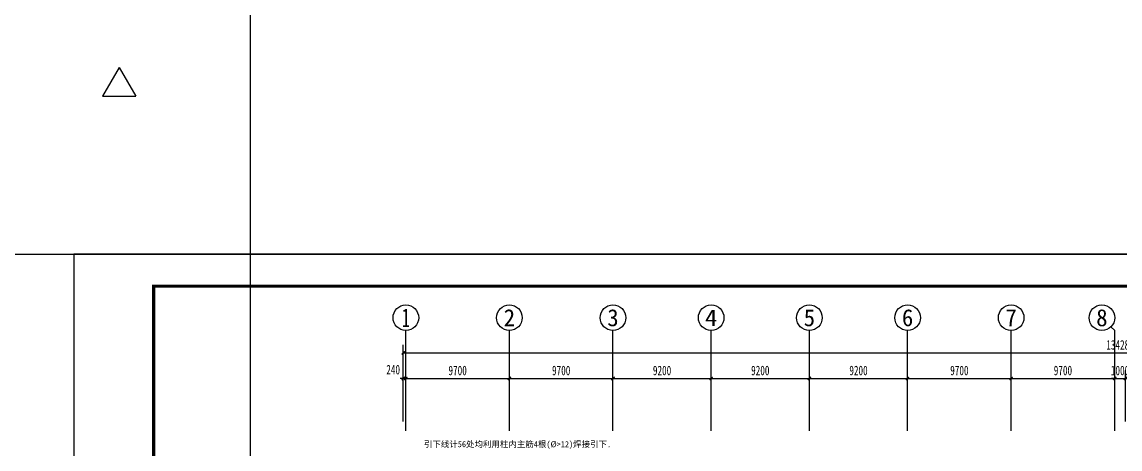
# Model space of a CAD drawing. Header units: millimetres. Extents: x -633009578 to 5705885, y -633235091 to 2571734.
# Drawn here: x 3751059 to 3853920, y 1994937 to 2035000 of the extents above; entities that cross this region are included whole.
import ezdxf
from ezdxf.enums import TextEntityAlignment as Align

# ---------------------------------------------------------------- set-up
doc = ezdxf.new("R2010")
doc.units = ezdxf.units.MM
doc.header["$LTSCALE"] = 1000
doc.header["$MEASUREMENT"] = 0
doc.layers.get('0').update_dxf_attribs({"color": 9})
for name, color, linetype in [('3T_WOOD', 21, 'Continuous'), ('AXIS_TEXT', 7, 'Continuous'), ('C-AXIS(轴号)', 3, 'Continuous'), ('DIM_MODI', 6, 'Continuous'), ('电-强电平面-设备', 4, 'Continuous'), ('设备-箱柜', 3, 'Continuous'), ('院图签、封面151013$0$PUB_TITLE', 153, 'Continuous'), ('院图签、封面151013$0$图签文字', 4, 'Continuous')]:
    doc.layers.add(name, color=color, linetype=linetype)
doc.styles.add('_TCH_AXIS', font='simhei.ttf', dxfattribs={"bigfont": 'GBCBIG'})
doc.styles.add('_TCH_DIM_T3', font='simhei.ttf', dxfattribs={"width": 0.707, "bigfont": 'GBCBIG'})
doc.styles.add('COMPLEX', font='simhei.ttf')
doc.styles.add('宋', font='simhei.ttf', dxfattribs={"width": 0.8})
doc.styles.add('院图签、封面151013$0$-宋体', font='simhei.ttf', dxfattribs={"width": 0.8})
doc.dimstyles.new('_TCH_ARCH&&300', dxfattribs={"dimtxt": 892.5, "dimasz": 300, "dimexe": 750, "dimexo": 900, "dimgap": 300, "dimtad": 1, "dimdec": 0, "dimzin": 0, "dimdsep": 46, "dimtxsty": '_TCH_DIM_T3', "dimblk": 'ARCHTICK', "dimcen": 0.09, "dimclrt": 7, "dimazin": 2, "dimtfac": 1, "dimtdec": 0, "dimtix": 1, "dimtmove": 2, "dimatfit": 3, "dimfxl": 1, "dimtolj": 1, "dimtzin": 0, "dimarcsym": 0})

# ---------------------------------------------------------------- blocks, each defined once
blk = doc.blocks.new('_ArchTick')
at = {"color": 0, "linetype": 'ByBlock', "const_width": 0.4}
blk.add_lwpolyline([(-0.5, -0.5), (0.5, 0.5)], dxfattribs=at)
blk = doc.blocks.new('*D89')
at = {"layer": 'C-AXIS(轴号)', "color": 0, "lineweight": -2, "transparency": 16777216}
for p, q in [((1121701, 1119332), (1121401, 1119332)), ((1121701, 1115312), (1121701, 1120082)), ((1121701, 1119332), (1121941, 1119332)), ((1121941, 1115312), (1121941, 1120082)), ((1121941, 1119332), (1122241, 1119332))]:
    blk.add_line(p, q, dxfattribs=at)
at = {"layer": 'Defpoints', "color": 0, "transparency": 16777216}
for p in [(1121941, 1119332), (1121701, 1114412), (1121941, 1114412)]:
    blk.add_point(p, dxfattribs=at)
at = {"layer": 'C-AXIS(轴号)', "color": 0, "linetype": 'ByBlock', "lineweight": -2, "transparency": 16777216, "xscale": 300, "yscale": 300, "zscale": 300}
blk.add_blockref('_ArchTick', (1121701, 1119332), dxfattribs=at)
at = {"layer": 'C-AXIS(轴号)', "color": 0, "linetype": 'ByBlock', "lineweight": -2, "transparency": 16777216, "xscale": 300, "yscale": 300, "zscale": 300, "rotation": 180}
blk.add_blockref('_ArchTick', (1121941, 1119332), dxfattribs=at)
at = {"layer": 'C-AXIS(轴号)', "color": 7, "transparency": 16777216, "insert": (1120753, 1120157), "char_height": 892.5, "attachment_point": 5, "style": '_TCH_DIM_T3'}
blk.add_mtext('\\A1;240', dxfattribs=at)
blk = doc.blocks.new('*D90')
at = {"layer": 'C-AXIS(轴号)', "color": 0, "lineweight": -2, "transparency": 16777216}
for p, q in [((1121941, 1115312), (1121941, 1120082)), ((1121941, 1119332), (1131641, 1119332)), ((1131641, 1115312), (1131641, 1120082))]:
    blk.add_line(p, q, dxfattribs=at)
at = {"layer": 'Defpoints', "color": 0, "transparency": 16777216}
for p in [(1131641, 1119332), (1121941, 1114412), (1131641, 1114412)]:
    blk.add_point(p, dxfattribs=at)
at = {"layer": 'C-AXIS(轴号)', "color": 0, "linetype": 'ByBlock', "lineweight": -2, "transparency": 16777216, "xscale": 300, "yscale": 300, "zscale": 300, "rotation": 180}
blk.add_blockref('_ArchTick', (1121941, 1119332), dxfattribs=at)
at = {"layer": 'C-AXIS(轴号)', "color": 0, "linetype": 'ByBlock', "lineweight": -2, "transparency": 16777216, "xscale": 300, "yscale": 300, "zscale": 300}
blk.add_blockref('_ArchTick', (1131641, 1119332), dxfattribs=at)
at = {"layer": 'C-AXIS(轴号)', "color": 7, "transparency": 16777216, "insert": (1126791, 1120078), "char_height": 892.5, "attachment_point": 5, "style": '_TCH_DIM_T3'}
blk.add_mtext('\\A1;9700', dxfattribs=at)
blk = doc.blocks.new('*D91')
at = {"layer": 'C-AXIS(轴号)', "color": 0, "lineweight": -2, "transparency": 16777216}
for p, q in [((1131641, 1115312), (1131641, 1120082)), ((1131641, 1119332), (1141341, 1119332)), ((1141341, 1115312), (1141341, 1120082))]:
    blk.add_line(p, q, dxfattribs=at)
at = {"layer": 'Defpoints', "color": 0, "transparency": 16777216}
for p in [(1141341, 1119332), (1131641, 1114412), (1141341, 1114412)]:
    blk.add_point(p, dxfattribs=at)
at = {"layer": 'C-AXIS(轴号)', "color": 0, "linetype": 'ByBlock', "lineweight": -2, "transparency": 16777216, "xscale": 300, "yscale": 300, "zscale": 300, "rotation": 180}
blk.add_blockref('_ArchTick', (1131641, 1119332), dxfattribs=at)
at = {"layer": 'C-AXIS(轴号)', "color": 0, "linetype": 'ByBlock', "lineweight": -2, "transparency": 16777216, "xscale": 300, "yscale": 300, "zscale": 300}
blk.add_blockref('_ArchTick', (1141341, 1119332), dxfattribs=at)
at = {"layer": 'C-AXIS(轴号)', "color": 7, "transparency": 16777216, "insert": (1136491, 1120078), "char_height": 892.5, "attachment_point": 5, "style": '_TCH_DIM_T3'}
blk.add_mtext('\\A1;9700', dxfattribs=at)
blk = doc.blocks.new('*D92')
at = {"layer": 'C-AXIS(轴号)', "color": 0, "lineweight": -2, "transparency": 16777216}
for p, q in [((1141341, 1115312), (1141341, 1120082)), ((1141341, 1119332), (1150541, 1119332)), ((1150541, 1115312), (1150541, 1120082))]:
    blk.add_line(p, q, dxfattribs=at)
at = {"layer": 'Defpoints', "color": 0, "transparency": 16777216}
for p in [(1150541, 1119332), (1141341, 1114412), (1150541, 1114412)]:
    blk.add_point(p, dxfattribs=at)
at = {"layer": 'C-AXIS(轴号)', "color": 0, "linetype": 'ByBlock', "lineweight": -2, "transparency": 16777216, "xscale": 300, "yscale": 300, "zscale": 300, "rotation": 180}
blk.add_blockref('_ArchTick', (1141341, 1119332), dxfattribs=at)
at = {"layer": 'C-AXIS(轴号)', "color": 0, "linetype": 'ByBlock', "lineweight": -2, "transparency": 16777216, "xscale": 300, "yscale": 300, "zscale": 300}
blk.add_blockref('_ArchTick', (1150541, 1119332), dxfattribs=at)
at = {"layer": 'C-AXIS(轴号)', "color": 7, "transparency": 16777216, "insert": (1145941, 1120078), "char_height": 892.5, "attachment_point": 5, "style": '_TCH_DIM_T3'}
blk.add_mtext('\\A1;9200', dxfattribs=at)
blk = doc.blocks.new('*D93')
at = {"layer": 'C-AXIS(轴号)', "color": 0, "lineweight": -2, "transparency": 16777216}
for p, q in [((1150541, 1115312), (1150541, 1120082)), ((1150541, 1119332), (1159741, 1119332)), ((1159741, 1115312), (1159741, 1120082))]:
    blk.add_line(p, q, dxfattribs=at)
at = {"layer": 'Defpoints', "color": 0, "transparency": 16777216}
for p in [(1159741, 1119332), (1150541, 1114412), (1159741, 1114412)]:
    blk.add_point(p, dxfattribs=at)
at = {"layer": 'C-AXIS(轴号)', "color": 0, "linetype": 'ByBlock', "lineweight": -2, "transparency": 16777216, "xscale": 300, "yscale": 300, "zscale": 300, "rotation": 180}
blk.add_blockref('_ArchTick', (1150541, 1119332), dxfattribs=at)
at = {"layer": 'C-AXIS(轴号)', "color": 0, "linetype": 'ByBlock', "lineweight": -2, "transparency": 16777216, "xscale": 300, "yscale": 300, "zscale": 300}
blk.add_blockref('_ArchTick', (1159741, 1119332), dxfattribs=at)
at = {"layer": 'C-AXIS(轴号)', "color": 7, "transparency": 16777216, "insert": (1155141, 1120078), "char_height": 892.5, "attachment_point": 5, "style": '_TCH_DIM_T3'}
blk.add_mtext('\\A1;9200', dxfattribs=at)
blk = doc.blocks.new('*D94')
at = {"layer": 'C-AXIS(轴号)', "color": 0, "lineweight": -2, "transparency": 16777216}
for p, q in [((1159741, 1115312), (1159741, 1120082)), ((1159741, 1119332), (1168941, 1119332)), ((1168941, 1115312), (1168941, 1120082))]:
    blk.add_line(p, q, dxfattribs=at)
at = {"layer": 'Defpoints', "color": 0, "transparency": 16777216}
for p in [(1168941, 1119332), (1159741, 1114412), (1168941, 1114412)]:
    blk.add_point(p, dxfattribs=at)
at = {"layer": 'C-AXIS(轴号)', "color": 0, "linetype": 'ByBlock', "lineweight": -2, "transparency": 16777216, "xscale": 300, "yscale": 300, "zscale": 300, "rotation": 180}
blk.add_blockref('_ArchTick', (1159741, 1119332), dxfattribs=at)
at = {"layer": 'C-AXIS(轴号)', "color": 0, "linetype": 'ByBlock', "lineweight": -2, "transparency": 16777216, "xscale": 300, "yscale": 300, "zscale": 300}
blk.add_blockref('_ArchTick', (1168941, 1119332), dxfattribs=at)
at = {"layer": 'C-AXIS(轴号)', "color": 7, "transparency": 16777216, "insert": (1164341, 1120078), "char_height": 892.5, "attachment_point": 5, "style": '_TCH_DIM_T3'}
blk.add_mtext('\\A1;9200', dxfattribs=at)
blk = doc.blocks.new('*D95')
at = {"layer": 'C-AXIS(轴号)', "color": 0, "lineweight": -2, "transparency": 16777216}
for p, q in [((1168941, 1115312), (1168941, 1120082)), ((1168941, 1119332), (1178641, 1119332)), ((1178641, 1115312), (1178641, 1120082))]:
    blk.add_line(p, q, dxfattribs=at)
at = {"layer": 'Defpoints', "color": 0, "transparency": 16777216}
for p in [(1178641, 1119332), (1168941, 1114412), (1178641, 1114412)]:
    blk.add_point(p, dxfattribs=at)
at = {"layer": 'C-AXIS(轴号)', "color": 0, "linetype": 'ByBlock', "lineweight": -2, "transparency": 16777216, "xscale": 300, "yscale": 300, "zscale": 300, "rotation": 180}
blk.add_blockref('_ArchTick', (1168941, 1119332), dxfattribs=at)
at = {"layer": 'C-AXIS(轴号)', "color": 0, "linetype": 'ByBlock', "lineweight": -2, "transparency": 16777216, "xscale": 300, "yscale": 300, "zscale": 300}
blk.add_blockref('_ArchTick', (1178641, 1119332), dxfattribs=at)
at = {"layer": 'C-AXIS(轴号)', "color": 7, "transparency": 16777216, "insert": (1173791, 1120078), "char_height": 892.5, "attachment_point": 5, "style": '_TCH_DIM_T3'}
blk.add_mtext('\\A1;9700', dxfattribs=at)
blk = doc.blocks.new('*D96')
at = {"layer": 'C-AXIS(轴号)', "color": 0, "lineweight": -2, "transparency": 16777216}
for p, q in [((1178641, 1115312), (1178641, 1120082)), ((1178641, 1119332), (1188341, 1119332)), ((1188341, 1115312), (1188341, 1120082))]:
    blk.add_line(p, q, dxfattribs=at)
at = {"layer": 'Defpoints', "color": 0, "transparency": 16777216}
for p in [(1188341, 1119332), (1178641, 1114412), (1188341, 1114412)]:
    blk.add_point(p, dxfattribs=at)
at = {"layer": 'C-AXIS(轴号)', "color": 0, "linetype": 'ByBlock', "lineweight": -2, "transparency": 16777216, "xscale": 300, "yscale": 300, "zscale": 300, "rotation": 180}
blk.add_blockref('_ArchTick', (1178641, 1119332), dxfattribs=at)
at = {"layer": 'C-AXIS(轴号)', "color": 0, "linetype": 'ByBlock', "lineweight": -2, "transparency": 16777216, "xscale": 300, "yscale": 300, "zscale": 300}
blk.add_blockref('_ArchTick', (1188341, 1119332), dxfattribs=at)
at = {"layer": 'C-AXIS(轴号)', "color": 7, "transparency": 16777216, "insert": (1183491, 1120078), "char_height": 892.5, "attachment_point": 5, "style": '_TCH_DIM_T3'}
blk.add_mtext('\\A1;9700', dxfattribs=at)
blk = doc.blocks.new('*D97')
at = {"layer": 'C-AXIS(轴号)', "color": 0, "lineweight": -2, "transparency": 16777216}
for p, q in [((1188341, 1119332), (1188041, 1119332)), ((1188341, 1115312), (1188341, 1120082)), ((1188341, 1119332), (1189341, 1119332)), ((1189341, 1115312), (1189341, 1120082)), ((1189341, 1119332), (1189641, 1119332))]:
    blk.add_line(p, q, dxfattribs=at)
at = {"layer": 'Defpoints', "color": 0, "transparency": 16777216}
for p in [(1189341, 1119332), (1188341, 1114412), (1189341, 1114412)]:
    blk.add_point(p, dxfattribs=at)
at = {"layer": 'C-AXIS(轴号)', "color": 0, "linetype": 'ByBlock', "lineweight": -2, "transparency": 16777216, "xscale": 300, "yscale": 300, "zscale": 300}
blk.add_blockref('_ArchTick', (1188341, 1119332), dxfattribs=at)
at = {"layer": 'C-AXIS(轴号)', "color": 0, "linetype": 'ByBlock', "lineweight": -2, "transparency": 16777216, "xscale": 300, "yscale": 300, "zscale": 300, "rotation": 180}
blk.add_blockref('_ArchTick', (1189341, 1119332), dxfattribs=at)
at = {"layer": 'C-AXIS(轴号)', "color": 7, "transparency": 16777216, "insert": (1188841, 1120078), "char_height": 892.5, "attachment_point": 5, "style": '_TCH_DIM_T3'}
blk.add_mtext('\\A1;1000', dxfattribs=at)
blk = doc.blocks.new('*D106')
at = {"layer": 'C-AXIS(轴号)', "color": 0, "lineweight": -2, "transparency": 16777216}
for p, q in [((1121701, 1115312), (1121701, 1122482)), ((1255981, 1115312), (1255981, 1122482)), ((1121701, 1121732), (1255981, 1121732))]:
    blk.add_line(p, q, dxfattribs=at)
at = {"layer": 'Defpoints', "color": 0, "transparency": 16777216}
for p in [(1255981, 1121732), (1121701, 1114412), (1255981, 1114412)]:
    blk.add_point(p, dxfattribs=at)
at = {"layer": 'C-AXIS(轴号)', "color": 0, "linetype": 'ByBlock', "lineweight": -2, "transparency": 16777216, "xscale": 300, "yscale": 300, "zscale": 300, "rotation": 180}
blk.add_blockref('_ArchTick', (1121701, 1121732), dxfattribs=at)
at = {"layer": 'C-AXIS(轴号)', "color": 0, "linetype": 'ByBlock', "lineweight": -2, "transparency": 16777216, "xscale": 300, "yscale": 300, "zscale": 300}
blk.add_blockref('_ArchTick', (1255981, 1121732), dxfattribs=at)
at = {"layer": 'C-AXIS(轴号)', "color": 7, "transparency": 16777216, "insert": (1188841, 1122478), "char_height": 892.5, "attachment_point": 5, "style": '_TCH_DIM_T3'}
blk.add_mtext('\\A1;134280', dxfattribs=at)
blk = doc.blocks.new('_AXISO')
blk.add_circle((0, 0), 0.5)
at = {"layer": 'AXIS_TEXT', "style": 'COMPLEX', "width": 1.041667}
blk.add_attdef('A', text='', height=0.56, dxfattribs=at).set_placement((-0.25, -0.28), (0.25, -0.28), align=Align.FIT)
blk = doc.blocks.new('9-29-1')
at = {"layer": 'DIM_MODI'}
for p, q in [((1095089.7, 1352761.9), (1093530.9, 1350061.9)), ((1095089.7, 1352761.9), (1096648.6, 1350061.9)), ((1093530.9, 1350061.9), (1096648.6, 1350061.9))]:
    blk.add_line(p, q, dxfattribs=at)
blk = doc.blocks.new('建筑图框_A1')
at = {"layer": '院图签、封面151013$0$PUB_TITLE'}
blk.add_lwpolyline([(0, 0), (84100, 0), (84100, 59400), (0, 59400)], close=True, dxfattribs=at)
at = {"layer": '院图签、封面151013$0$PUB_TITLE', "const_width": 100}
blk.add_lwpolyline([(2500, 1000), (83100, 1000), (83100, 58400), (2500, 58400)], close=True, dxfattribs=at)
at = {"layer": '院图签、封面151013$0$图签文字', "color": 6, "style": '院图签、封面151013$0$-宋体'}
for tag, height, width, p in [('工程主持人', 400, 0.8, (79991, 29506)), ('审定', 400, 0.8, (79991, 28706)), ('审核', 400, 0.8, (79991, 27906)), ('专业负责人', 400, 0.8, (79991, 27106)), ('校对', 400, 0.8, (79991, 26306)), ('设计', 400, 0.8, (79991, 25506)), ('方案设计人', 400, 0.8, (79991, 24707)), ('工程编号', 300, 0.7, (81000, 8700)), ('版次', 300, 0.7, (78738, 3006)), ('日期', 300, 0.7, (82038, 3000)), ('图号', 200, 0.7, (82538, 2400)), ('比例', 300, 0.7, (78738, 2200)), ('图号_X施', 300, 0.7, (81538, 2200)), ('图号_总数', 200, 0.7, (82538, 2000))]:
    blk.add_attdef(tag, text='', height=height, dxfattribs=dict(at, width=width)).set_placement(p, align=Align.MIDDLE_CENTER)
at = {"layer": '院图签、封面151013$0$图签文字', "color": 6, "style": '院图签、封面151013$0$-宋体', "width": 0.7}
for tag, p in [('建设单位_001', (80936, 7446)), ('工程名称_001', (80934, 6045)), ('图名_001', (79743, 4060))]:
    blk.add_attdef(tag, p, '', height=300, dxfattribs=at)
blk = doc.blocks.new('9-4')
at = {"layer": 'C-AXIS(轴号)'}
for p, q in [((1121940.6, 1114412.4), (1121940.6, 1123831.9)), ((1131640.6, 1114412.4), (1131640.6, 1123831.9)), ((1141340.6, 1114412.4), (1141340.6, 1123831.9)), ((1150540.6, 1114412.4), (1150540.6, 1123831.9)), ((1159740.6, 1114412.4), (1159740.6, 1123831.9)), ((1168940.6, 1114412.4), (1168940.6, 1123831.9)), ((1178640.6, 1114412.4), (1178640.6, 1123831.9)), ((1187989.1, 1124183.4), (1188340.6, 1123831.9)), ((1188340.6, 1114412.4), (1188340.6, 1123831.9))]:
    blk.add_line(p, q, dxfattribs=at)
ref = blk.add_blockref('_AXISO', (1121940.6, 1125031.9), dxfattribs=dict(at, xscale=2400, yscale=2400, zscale=2400))
ref.add_attrib('A', '1', dxfattribs={"layer": 'AXIS_TEXT', "height": 1764.8, "style": '_TCH_AXIS'}).set_placement((1121562.4, 1124149.5), (1122318.8, 1124149.5), align=Align.FIT)
ref = blk.add_blockref('_AXISO', (1131640.6, 1125031.9), dxfattribs=dict(at, xscale=2400, yscale=2400, zscale=2400))
ref.add_attrib('A', '2', dxfattribs={"layer": 'AXIS_TEXT', "height": 1597.5, "style": '_TCH_AXIS'}).set_placement((1131108.1, 1124233.1), (1132173.1, 1124233.1), align=Align.FIT)
ref = blk.add_blockref('_AXISO', (1141340.6, 1125031.9), dxfattribs=dict(at, xscale=2400, yscale=2400, zscale=2400))
ref.add_attrib('A', '3', dxfattribs={"layer": 'AXIS_TEXT', "height": 1597.5, "style": '_TCH_AXIS'}).set_placement((1140808.1, 1124233.1), (1141873.1, 1124233.1), align=Align.FIT)
ref = blk.add_blockref('_AXISO', (1150540.6, 1125031.9), dxfattribs=dict(at, xscale=2400, yscale=2400, zscale=2400))
ref.add_attrib('A', '4', dxfattribs={"layer": 'AXIS_TEXT', "height": 1527.2, "style": '_TCH_AXIS'}).set_placement((1149958.8, 1124268.3), (1151122.4, 1124268.3), align=Align.FIT)
ref = blk.add_blockref('_AXISO', (1159740.6, 1125031.9), dxfattribs=dict(at, xscale=2400, yscale=2400, zscale=2400))
ref.add_attrib('A', '5', dxfattribs={"layer": 'AXIS_TEXT', "height": 1597.5, "style": '_TCH_AXIS'}).set_placement((1159208.1, 1124233.1), (1160273.1, 1124233.1), align=Align.FIT)
ref = blk.add_blockref('_AXISO', (1168940.6, 1125031.9), dxfattribs=dict(at, xscale=2400, yscale=2400, zscale=2400))
ref.add_attrib('A', '6', dxfattribs={"layer": 'AXIS_TEXT', "height": 1597.5, "style": '_TCH_AXIS'}).set_placement((1168408.1, 1124233.1), (1169473.1, 1124233.1), align=Align.FIT)
ref = blk.add_blockref('_AXISO', (1178640.6, 1125031.9), dxfattribs=dict(at, xscale=2400, yscale=2400, zscale=2400))
ref.add_attrib('A', '7', dxfattribs={"layer": 'AXIS_TEXT', "height": 1597.5, "style": '_TCH_AXIS'}).set_placement((1178108.1, 1124233.1), (1179173.1, 1124233.1), align=Align.FIT)
ref = blk.add_blockref('_AXISO', (1187140.6, 1125031.9), dxfattribs=dict(at, xscale=2400, yscale=2400, zscale=2400))
ref.add_attrib('A', '8', dxfattribs={"layer": 'AXIS_TEXT', "height": 1597.5, "style": '_TCH_AXIS'}).set_placement((1186608.1, 1124233.1), (1187673.1, 1124233.1), align=Align.FIT)
for p1, p2, distance, picture, middle in [((1121700.6, 1114412.4), (1255980.6, 1114412.4), 7319.5, '*D106', (1188840.6, 1122478.1)), ((1121940.6, 1114412.4), (1131640.6, 1114412.4), 4919.5, '*D90', (1126790.6, 1120078.1)), ((1131640.6, 1114412.4), (1141340.6, 1114412.4), 4919.5, '*D91', (1136490.6, 1120078.1)), ((1141340.6, 1114412.4), (1150540.6, 1114412.4), 4919.5, '*D92', (1145940.6, 1120078.1)), ((1150540.6, 1114412.4), (1159740.6, 1114412.4), 4919.5, '*D93', (1155140.6, 1120078.1)), ((1159740.6, 1114412.4), (1168940.6, 1114412.4), 4919.5, '*D94', (1164340.6, 1120078.1)), ((1168940.6, 1114412.4), (1178640.6, 1114412.4), 4919.5, '*D95', (1173790.6, 1120078.1)), ((1178640.6, 1114412.4), (1188340.6, 1114412.4), 4919.5, '*D96', (1183490.6, 1120078.1)), ((1188340.6, 1114412.4), (1189340.6, 1114412.4), 4919.5, '*D97', (1188840.6, 1120078.1))]:
    dim = blk.add_aligned_dim(p1=p1, p2=p2, distance=distance, dimstyle='_TCH_ARCH&&300', dxfattribs=at)
    dim.commit()
    dim.dimension.update_dxf_attribs({"geometry": picture, "text_midpoint": middle})
dim = blk.add_linear_dim(base=(1121940.6, 1119331.9), p1=(1121700.6, 1114412.4), p2=(1121940.6, 1114412.4), angle=0, dimstyle='_TCH_ARCH&&300', dxfattribs=at)
dim.commit()
dim.dimension.update_dxf_attribs({"geometry": '*D89', "text_midpoint": (1120752.6, 1120156.9), "dimtype": 129})

msp = doc.modelspace()

# ---------------------------------------------------------------- linework, layer by layer
at = {"elevation": 0}
msp.add_lwpolyline([(2725055.4, 2013212), (4008204.7, 2013212), (4008204.7, 1835012), (2725055.4, 1835012)], close=True, dxfattribs=at)
at = {"layer": '3T_WOOD', "elevation": 0}
msp.add_lwpolyline([(2974832.1, 2253885), (3772422.7, 2253885), (3772422.7, 1815059), (2974832.1, 1815059)], close=True, dxfattribs=at)

# ---------------------------------------------------------------- block references
at = {"layer": '3T_WOOD'}
for name, p in [('9-29-1', (2665079.4, 677977.5)), ('9-4', (2665079.4, 882225.8))]:
    msp.add_blockref(name, p, dxfattribs=at)
at = {"layer": '设备-箱柜', "xscale": 3, "yscale": 3}
msp.add_blockref('建筑图框_A1', (3755904.7, 1835012, 0), dxfattribs=at)

# ---------------------------------------------------------------- texts
at = {"layer": '电-强电平面-设备', "color": 3, "style": '宋'}
msp.add_text('引下线计56处均利用柱内主筋4根(%%C>12)焊接引下.', height=567, dxfattribs=at).set_placement((3788712.3, 1995109.7, -3150))

doc.saveas('drawing.dxf')
